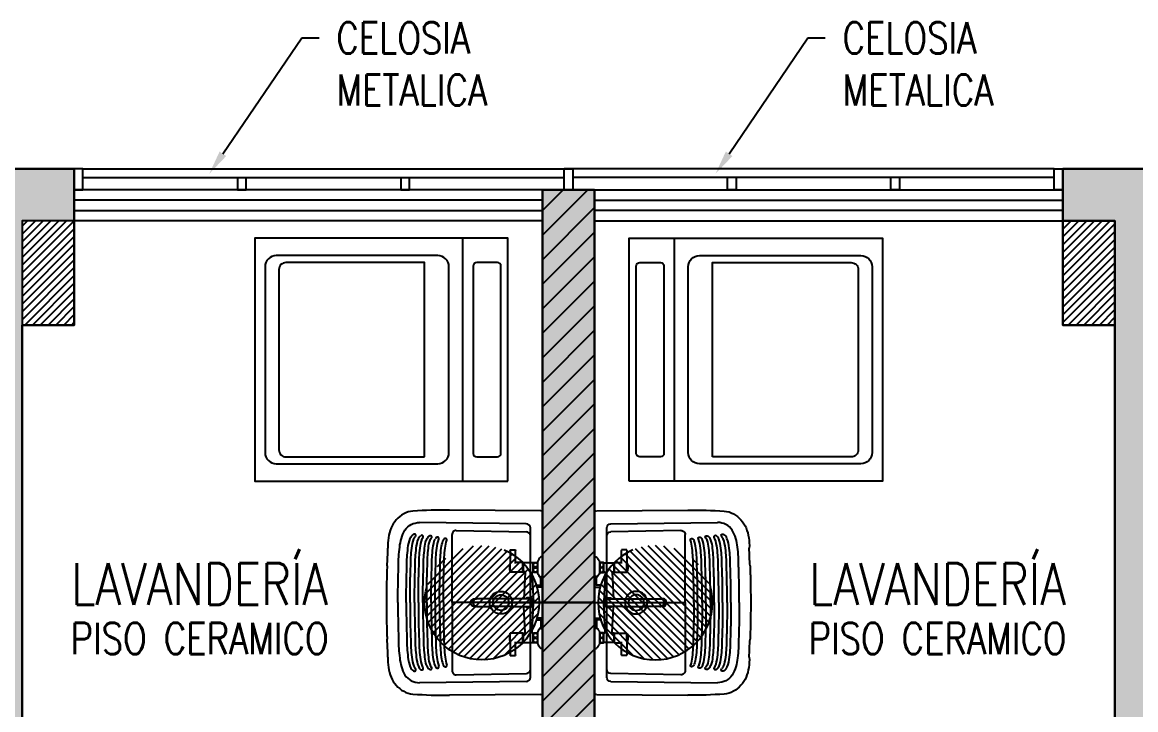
# Model space of a CAD drawing. Header units: millimetres. Extents: x -3 to 53, y -269 to 39.
# Drawn here: x 38.05 to 41.26, y -4.351 to -2.369 of the extents above; entities that cross this region are included whole.
import ezdxf
from ezdxf import colors
from ezdxf.entities.mleader import LeaderData, LeaderLine
from ezdxf.enums import TextEntityAlignment as Align
from ezdxf.math import Vec2, Vec3

# ---------------------------------------------------------------- set-up
doc = ezdxf.new("R2010")
doc.units = ezdxf.units.MM
doc.header["$LTSCALE"] = 15
doc.set_wipeout_variables(frame=1)
doc.linetypes.add('DASHDOT', pattern=[1, 0.5, -0.25, 0, -0.25])
doc.linetypes.add('HIDDEN2', pattern=[0.1875, 0.125, -0.0625])
doc.layers.get('0').update_dxf_attribs({"color": 250})
for name, color, linetype in [('A-COCINAS-LAV', 250, 'Continuous'), ('A-EST HATCH', 250, 'Continuous'), ('A-EST PLACAS', 250, 'Continuous'), ('A-EST VIGAS', 250, 'HIDDEN2'), ('A-HATCH', 250, 'Continuous'), ('A-MOBILIARIO', 250, 'Continuous'), ('A-MURO BAJO', 251, 'Continuous'), ('A-TEXTO-ACABADO PISO', 250, 'Continuous'), ('A-TEXTO-AMBIENTE', 252, 'Continuous'), ('A-TEXTO-INDICACIONES', 250, 'Continuous'), ('MURO CF 60', 250, 'Continuous')]:
    doc.layers.add(name, color=color, linetype=linetype)
doc.layers.add('A-MUROS', color=252, linetype='Continuous', lineweight=30)
doc.styles.add('ROMANS', font='romans.shx', dxfattribs={"width": 0.8})
doc.styles.add('TXT_COTAS', font='romans.shx', dxfattribs={"width": 0.8})

# ---------------------------------------------------------------- blocks, each defined once
blk = doc.blocks.new('EST-P2')
at = {"layer": 'A-EST HATCH'}
h = blk.add_hatch(color=256, dxfattribs=at)
h.dxf.hatch_style = 1
h.paths.add_polyline_path([(-10.5, -10.99), (-10.5, -4.925), (-12, -4.925), (-12, -5.675), (-12.15, -5.675), (-12.15, -4.725), (-10.35, -4.725), (-10.35, -5.6), (-8.85, -5.6), (-8.85, -5.1), (-8.7, -5.1), (-8.7, -5.8), (-10.35, -5.8), (-10.35, -10.99)])
h.paths.add_polyline_path([(-31.6, -0.925), (-30, -0.925), (-30, 2.175), (-31.2, 2.175), (-31.2, 2.325), (-29.85, 2.325), (-29.85, -1.075), (-31.6, -1.075)])
h.paths.add_polyline_path([(-32.4, 2.325), (-32.55, 2.325), (-32.55, -1.075), (-32.4, -1.075)])
h.paths.add_polyline_path([(-37.9, 2.8), (-38.2, 2.8), (-38.2, 2.65), (-38.05, 2.65), (-38.05, -0.425), (-37.9, -0.425)])
h.paths.add_polyline_path([(-34.95, 2.175), (-34.95, -0.925), (-33.35, -0.925), (-33.35, -1.075), (-35.1, -1.075), (-35.1, 2.325), (-33.75, 2.325), (-33.75, 2.175)])
h.paths.add_polyline_path([(-44.2, 2.65), (-44.8, 2.65), (-44.8, 2.8), (-44.05, 2.8), (-44.05, -0.6), (-45.2, -0.6), (-45.2, -0.45), (-44.2, -0.45)])
h.paths.add_polyline_path([(-46, 2.8), (-46, -0.6), (-46.15, -0.6), (-46.15, 2.8)])
h.paths.add_polyline_path([(-46.95, -0.45), (-48.55, -0.45), (-48.55, 2.65), (-47.35, 2.65), (-47.35, 2.8), (-48.7, 2.8), (-48.7, -0.6), (-46.95, -0.6)])
h.paths.add_polyline_path([(-44.2, -10.9), (-44.8, -10.9), (-44.8, -11.05), (-44.05, -11.05), (-44.05, -7.65), (-45.2, -7.65), (-45.2, -7.8), (-44.2, -7.8)])
h.paths.add_polyline_path([(-46, -11.05), (-46, -7.65), (-46.15, -7.65), (-46.15, -11.05)])
h.paths.add_polyline_path([(-46.95, -7.8), (-48.55, -7.8), (-48.55, -10.9), (-47.35, -10.9), (-47.35, -11.05), (-48.7, -11.05), (-48.7, -7.65), (-46.95, -7.65)])
h.paths.add_polyline_path([(-41.35, -7.55), (-41.2, -7.55), (-41.2, -10.9), (-41.05, -10.9), (-41.05, -11.05), (-41.35, -11.05)])
h.paths.add_polyline_path([(-31.6, -7.325), (-30, -7.325), (-30, -10.425), (-31.2, -10.425), (-31.2, -10.575), (-29.85, -10.575), (-29.85, -7.175), (-31.6, -7.175)])
h.paths.add_polyline_path([(-32.4, -10.575), (-32.55, -10.575), (-32.55, -7.175), (-32.4, -7.175)])
h.paths.add_polyline_path([(-37.9, -11.05), (-38.2, -11.05), (-38.2, -10.9), (-38.05, -10.9), (-38.05, -7.825), (-37.9, -7.825)])
h.paths.add_polyline_path([(-34.95, -10.425), (-34.95, -7.325), (-33.35, -7.325), (-33.35, -7.175), (-35.1, -7.175), (-35.1, -10.575), (-33.75, -10.575), (-33.75, -10.425)])
h.paths.add_polyline_path([(-18.45, -0.925), (-20.05, -0.925), (-20.05, 2.175), (-18.85, 2.175), (-18.85, 2.325), (-20.2, 2.325), (-20.2, -1.075), (-18.45, -1.075)])
h.paths.add_polyline_path([(-17.65, 2.325), (-17.5, 2.325), (-17.5, -1.075), (-17.65, -1.075)])
h.paths.add_polyline_path([(-11.85, 2.8), (-11.85, 2.65), (-12, 2.65), (-12, -0.425), (-12.15, -0.425), (-12.15, 2.8)])
h.paths.add_polyline_path([(-15.1, 2.175), (-15.1, -0.925), (-16.7, -0.925), (-16.7, -1.075), (-14.95, -1.075), (-14.95, 2.325), (-16.3, 2.325), (-16.3, 2.175)])
h.paths.add_polyline_path([(-10.35, -2.45), (-8.7, -2.45), (-8.7, -3.15), (-8.85, -3.15), (-8.85, -2.65), (-10.35, -2.65), (-10.35, -3.525), (-12.15, -3.525), (-12.15, -2.575), (-12, -2.575), (-12, -3.325), (-10.5, -3.325), (-10.5, 2.74), (-10.35, 2.74)])
h.paths.add_polyline_path([(-5.85, 2.65), (-5.25, 2.65), (-5.25, 2.8), (-6, 2.8), (-6, -0.6), (-4.85, -0.6), (-4.85, -0.45), (-5.85, -0.45)])
h.paths.add_polyline_path([(-4.05, 2.8), (-4.05, -0.6), (-3.9, -0.6), (-3.9, 2.8)])
h.paths.add_polyline_path([(-3.1, -0.45), (-1.5, -0.45), (-1.5, 2.65), (-2.7, 2.65), (-2.7, 2.8), (-1.35, 2.8), (-1.35, -0.6), (-3.1, -0.6)])
h.paths.add_polyline_path([(-4.05, -11.05), (-4.05, -7.65), (-3.9, -7.65), (-3.9, -11.05)])
h.paths.add_polyline_path([(-3.1, -7.8), (-1.5, -7.8), (-1.5, -10.9), (-2.7, -10.9), (-2.7, -11.05), (-1.35, -11.05), (-1.35, -7.65), (-3.1, -7.65)])
h.paths.add_polyline_path([(-8.7, -7.55), (-8.85, -7.55), (-8.85, -10.9), (-9, -10.9), (-9, -11.05), (-8.7, -11.05)])
h.paths.add_polyline_path([(-18.45, -7.325), (-20.05, -7.325), (-20.05, -10.425), (-18.85, -10.425), (-18.85, -10.575), (-20.2, -10.575), (-20.2, -7.175), (-18.45, -7.175)])
h.paths.add_polyline_path([(-17.65, -10.575), (-17.5, -10.575), (-17.5, -7.175), (-17.65, -7.175)])
h.paths.add_polyline_path([(-12.15, -11.05), (-11.85, -11.05), (-11.85, -10.9), (-12, -10.9), (-12, -7.825), (-12.15, -7.825)])
h.paths.add_polyline_path([(-15.1, -10.425), (-15.1, -7.325), (-16.7, -7.325), (-16.7, -7.175), (-14.95, -7.175), (-14.95, -10.575), (-16.3, -10.575), (-16.3, -10.425)])
h.paths.add_polyline_path([(-39.7, -4.725), (-37.9, -4.725), (-37.9, -5.675), (-38.05, -5.675), (-38.05, -4.925), (-39.55, -4.925), (-39.55, -10.99), (-39.7, -10.99), (-39.7, -5.8), (-41.35, -5.8), (-41.35, -5.1), (-41.2, -5.1), (-41.2, -5.6), (-39.7, -5.6)])
h.paths.add_polyline_path([(-6, -11.05), (-6, -7.65), (-4.85, -7.65), (-4.85, -7.8), (-5.85, -7.8), (-5.85, -10.9), (-5.25, -10.9), (-5.25, -11.05)])
h.paths.add_polyline_path([(-3.0968, -2.7), (-2.95, -2.7), (-2.95, -1.5), (-5.1, -1.5), (-5.1, -1.65), (-4.65, -1.65), (-4.65, -3.25), (-4.45, -3.25), (-4.45, -1.65), (-3.1, -1.65), (-3.1, -2.7)], flags=17)
h.paths.add_polyline_path([(-3.0968, -5.55), (-2.95, -5.55), (-2.95, -6.75), (-5.1, -6.75), (-5.1, -6.6), (-4.65, -6.6), (-4.65, -5), (-4.45, -5), (-4.45, -6.6), (-3.1, -6.6), (-3.1, -5.55)], flags=17)
h.paths.add_polyline_path([(-8.8501, -4.05), (-6, -4.05), (-6, -1.5), (-5.85, -1.5), (-5.85, -4.05), (-3.1, -4.05), (-3.1, -3.45), (-2.95, -3.45), (-2.95, -4.05), (-0.2, -4.05), (-0.2, 0), (0, 0), (0, -8.25), (-0.2, -8.25), (-0.2, -4.2), (-2.95, -4.2), (-2.95, -4.8), (-3.1, -4.8), (-3.1, -4.2), (-5.85, -4.2), (-5.85, -6.75), (-6, -6.75), (-6, -4.2), (-8.8501, -4.2)])
h.paths.add_polyline_path([(-8.7, 2.8), (-8.7, -0.7), (-8.85, -0.7), (-8.85, 2.65), (-9, 2.65), (-9, 2.8)])
h.paths.add_polyline_path([(-39.7, 2.74), (-39.7, -2.45), (-41.35, -2.45), (-41.35, -3.15), (-41.2, -3.15), (-41.2, -2.65), (-39.7, -2.65), (-39.7, -3.525), (-37.9, -3.525), (-37.9, -2.575), (-38.05, -2.575), (-38.05, -3.325), (-39.55, -3.325), (-39.55, 2.74)])
h.paths.add_polyline_path([(-47.1, -4.05), (-49.85, -4.05), (-49.85, 0), (-50.05, 0), (-50.05, -8.25), (-49.85, -8.25), (-49.85, -4.2), (-47.1, -4.2), (-47.1, -4.8), (-46.95, -4.8), (-46.95, -4.2), (-44.2, -4.2), (-44.2, -6.75), (-44.05, -6.75), (-44.05, -4.2), (-41.1999, -4.2), (-41.1999, -4.05), (-44.05, -4.05), (-44.05, -1.5), (-44.2, -1.5), (-44.2, -4.05), (-46.95, -4.05), (-46.95, -3.45), (-47.1, -3.45)])
h.paths.add_polyline_path([(-41.35, 2.8), (-41.05, 2.8), (-41.05, 2.65), (-41.2, 2.65), (-41.2, -0.7), (-41.35, -0.7)])
h.paths.add_polyline_path([(-46.9532, -2.7), (-47.1, -2.7), (-47.1, -1.5), (-44.95, -1.5), (-44.95, -1.65), (-45.4, -1.65), (-45.4, -3.25), (-45.6, -3.25), (-45.6, -1.65), (-46.95, -1.65), (-46.95, -2.7)], flags=17)
h.paths.add_polyline_path([(-46.9532, -5.55), (-47.1, -5.55), (-47.1, -6.75), (-44.95, -6.75), (-44.95, -6.6), (-45.4, -6.6), (-45.4, -5), (-45.6, -5), (-45.6, -6.6), (-46.95, -6.6), (-46.95, -5.55)], flags=17)
h.paths.add_polyline_path([(-26.7, -3.525), (-26.85, -3.525), (-26.85, 0.175), (-26.7, 0.175)])
h.paths.add_polyline_path([(-22.45, -3.525), (-13.05, -3.525), (-13.05, -3.375), (-16.6, -3.375), (-16.6, -1.975), (-16.8, -1.975), (-16.8, -3.375), (-19.7, -3.375), (-19.7, -1.975), (-19.85, -1.975), (-19.85, -3.375), (-22.25, -3.375), (-22.25, -2.125), (-20.6, -2.125), (-20.6, -1.975), (-22.875, -1.975), (-22.875, -2.125), (-22.45, -2.125)])
h.paths.add_polyline_path([(-22.9, -3.525), (-24.9, -3.525), (-24.9, -3.375), (-23.05, -3.375), (-23.05, 0.025), (-24.9, 0.025), (-24.9, 0.175), (-23.05, 0.175), (-23.05, 2.325), (-22.2, 2.325), (-22.2, 2.175), (-22.9, 2.175)])
h.paths.add_polyline_path([(-27.6, -2.125), (-27.6, -3.525), (-37, -3.525), (-37, -3.375), (-33.45, -3.375), (-33.45, -1.975), (-33.25, -1.975), (-33.25, -3.375), (-30.35, -3.375), (-30.35, -1.975), (-30.2, -1.975), (-30.2, -3.375), (-27.8, -3.375), (-27.8, -2.125), (-29.45, -2.125), (-29.45, -1.975), (-27.255, -1.975), (-27.255, -2.125)])
h.paths.add_polyline_path([(-27.23, 2.175), (-27.85, 2.175), (-27.85, 2.325), (-27.03, 2.325), (-27.03, -3.525), (-27.23, -3.525)])
h.paths.add_polyline_path([(-27.03, -6.3), (-27.03, -10.575), (-27.85, -10.575), (-27.85, -10.425), (-27.23, -10.425), (-27.23, -6.3)])
h.paths.add_polyline_path([(-29, -6.275), (-29, -6.125), (-27.23, -6.125), (-27.23, -4.875), (-29.75, -4.875), (-29.75, -6.275), (-29.9, -6.275), (-29.9, -4.875), (-33.25, -4.875), (-33.25, -6.275), (-33.45, -6.275), (-33.45, -4.875), (-37, -4.875), (-37, -4.725), (-27.03, -4.725), (-27.03, -6.275)])
h.paths.add_polyline_path([(-23.05, -6.3), (-23.05, -10.025), (-26.7, -10.025), (-26.7, -7.375), (-24.35, -7.375), (-24.35, -6.825), (-24.05, -6.825), (-24.05, -6.675), (-24.5, -6.675), (-24.5, -7.225), (-26.7, -7.225), (-26.7, -4.875), (-24.05, -4.875), (-24.05, -4.725), (-26.85, -4.725), (-26.85, -10.175), (-23.05, -10.175), (-23.05, -10.575), (-22.2, -10.575), (-22.2, -10.425), (-22.9, -10.425), (-22.9, -6.3)])
h.paths.add_polyline_path([(-21.05, -6.275), (-21.05, -6.125), (-22.85, -6.125), (-22.85, -4.875), (-20.3, -4.875), (-20.3, -6.275), (-20.15, -6.275), (-20.15, -4.875), (-16.8, -4.875), (-16.8, -6.275), (-16.6, -6.275), (-16.6, -4.875), (-13.05, -4.875), (-13.05, -4.725), (-23.05, -4.725), (-23.05, -6.275)])
at = {"layer": 'A-EST PLACAS'}
for points in [[(-11.85, 2.8), (-11.85, 2.65), (-12, 2.65), (-12, -0.425), (-12.15, -0.425), (-12.15, 2.8)], [(-8.7, 2.8), (-8.7, -0.7), (-8.85, -0.7), (-8.85, 2.65), (-9, 2.65), (-9, 2.8)], [(-10.35, -2.45), (-8.7, -2.45), (-8.7, -3.15), (-8.85, -3.15), (-8.85, -2.65), (-10.35, -2.65), (-10.35, -3.525), (-12.15, -3.525), (-12.15, -2.575), (-12, -2.575), (-12, -3.325), (-10.5, -3.325), (-10.5, 2.74), (-10.35, 2.74)]]:
    blk.add_lwpolyline(points, close=True, dxfattribs=at)
at = {"layer": 'A-EST VIGAS'}
for points in [[(-10.5, 2.74), (-11.85, 2.74)], [(-10.35, 2.74), (-9, 2.74)]]:
    blk.add_lwpolyline(points, dxfattribs=at)
blk = doc.blocks.new('MEZCLADORA-P')
at = {"linetype": 'DASHDOT', "ltscale": 0.07}
blk.add_line((0, 0.2633), (0, -0.2869), dxfattribs=at)
for p, q in [((-0.1318, 0), (-0.0713, 0)), ((-0.0713, 0), (-0.0713, -0.0048)), ((0.0714, 0), (0.1319, 0)), ((0.1319, 0), (0.1319, -0.0048)), ((-0.1318, 0), (-0.1318, -0.0048)), ((-0.1178, -0.0145), (-0.0853, -0.0145)), ((-0.0875, -0.0265), (-0.1157, -0.0265)), ((-0.1141, -0.0265), (-0.1146, -0.027)), ((-0.0886, -0.027), (-0.1146, -0.027)), ((-0.1146, -0.027), (-0.1146, -0.056)), ((-0.0891, -0.0265), (-0.0886, -0.027)), ((-0.0886, -0.027), (-0.0886, -0.0285)), ((-0.0865, -0.0305), (-0.0015, -0.0262)), ((0.086, -0.0304), (0.0015, -0.0262)), ((0.0714, 0), (0.0714, -0.0048)), ((0.0854, -0.0145), (0.1179, -0.0145)), ((0.1157, -0.0265), (0.0875, -0.0265)), ((0.0886, -0.0265), (0.0881, -0.027)), ((0.1151, -0.027), (0.0881, -0.027)), ((0.0881, -0.0285), (0.0881, -0.027)), ((0.1146, -0.0265), (0.1151, -0.027)), ((0.1151, -0.056), (0.1151, -0.027)), ((-0.0876, -0.057), (-0.1156, -0.057)), ((-0.1156, -0.057), (-0.1156, -0.078)), ((-0.1146, -0.056), (-0.0886, -0.056)), ((-0.1141, -0.0565), (-0.1146, -0.056)), ((-0.0891, -0.0565), (-0.1141, -0.0565)), ((-0.0891, -0.0565), (-0.0886, -0.056)), ((-0.0886, -0.0525), (-0.0886, -0.056)), ((-0.0876, -0.057), (-0.0876, -0.093)), ((-0.0865, -0.0505), (-0.011, -0.0543)), ((-0.011, -0.0405), (-0.011, -0.0805)), ((0.011, -0.0805), (0.011, -0.0405)), ((0.086, -0.0506), (0.011, -0.0543)), ((0.1156, -0.057), (0.0876, -0.057)), ((0.0876, -0.057), (0.0876, -0.093)), ((0.0881, -0.056), (0.0881, -0.0525)), ((0.0881, -0.056), (0.1151, -0.056)), ((0.0886, -0.0565), (0.0881, -0.056)), ((0.1146, -0.0565), (0.0886, -0.0565)), ((0.0896, -0.0565), (0.0896, -0.057)), ((0.0926, -0.0379), (0.0926, -0.0379)), ((0.1136, -0.0565), (0.1136, -0.057)), ((0.1146, -0.0565), (0.1151, -0.056)), ((0.1156, -0.057), (0.1156, -0.078)), ((-0.1526, -0.078), (-0.1501, -0.078)), ((-0.1526, -0.093), (-0.1526, -0.078)), ((-0.1501, -0.093), (-0.1526, -0.093)), ((-0.1242, -0.078), (-0.1501, -0.078)), ((-0.1501, -0.093), (-0.1242, -0.093)), ((-0.1129, -0.078), (-0.1242, -0.078)), ((-0.1242, -0.093), (-0.1129, -0.093)), ((-0.1137, -0.093), (-0.1137, -0.0932)), ((-0.0876, -0.093), (-0.1129, -0.093)), ((-0.1031, -0.0954), (-0.1001, -0.0954)), ((-0.0895, -0.093), (-0.0895, -0.0932)), ((-0.011, -0.0805), (-0.011, -0.1514)), ((0.011, -0.0805), (0.011, -0.1514)), ((0.1129, -0.093), (0.0876, -0.093)), ((0.0895, -0.093), (0.0895, -0.0932)), ((0.1001, -0.0954), (0.1031, -0.0954)), ((0.1242, -0.078), (0.1129, -0.078)), ((0.1129, -0.093), (0.1242, -0.093)), ((0.1137, -0.093), (0.1137, -0.0932)), ((0.1501, -0.078), (0.1242, -0.078)), ((0.1242, -0.093), (0.1501, -0.093)), ((0.1501, -0.078), (0.1526, -0.078)), ((0.1526, -0.093), (0.1501, -0.093)), ((0.1526, -0.093), (0.1526, -0.078)), ((-0.011, -0.1514), (-0.011, -0.1885)), ((0.011, -0.1885), (0.011, -0.1514)), ((-0.011, -0.1885), (-0.011, -0.1905)), ((-0.011, -0.1969), (-0.011, -0.1905)), ((0.011, -0.1885), (0.011, -0.1905)), ((0.011, -0.1969), (0.011, -0.1905))]:
    blk.add_line(p, q)
for centre, radius, start, end in [((-0.1303, -0.0048), 0.0015, 180, 228.4626), ((-0.0982, 0.0315), 0.05, 228.4626, 246.8453), ((-0.1083, -0.0205), 0.0095, 140.8333, 144.6655), ((-0.1083, -0.0205), 0.0095, 215.3345, 219.1667), ((-0.0948, -0.0205), 0.0095, 35.3345, 39.1667), ((-0.0948, -0.0205), 0.0095, 320.8333, 324.6655), ((-0.105, 0.0315), 0.05, 293.1547, 311.5374), ((-0.0728, -0.0048), 0.0015, 311.5374, 0), ((0, -0.0405), 0.0143, 320.0451, 219.9549), ((0, -0.0405), 0.0143, 320.5275, 219.4725), ((0, -0.0405), 0.014, 321.7868, 218.2132), ((0, -0.0405), 0.011, 0, 180), ((0.0729, -0.0048), 0.0015, 180, 228.4626), ((0.105, 0.0315), 0.05, 228.4626, 246.8453), ((0.0949, -0.0205), 0.0095, 140.8333, 144.6655), ((0.0949, -0.0205), 0.0095, 215.3345, 219.1667), ((0.1084, -0.0205), 0.0095, 35.3345, 39.1667), ((0.1084, -0.0205), 0.0095, 320.8333, 324.6655), ((0.0982, 0.0315), 0.05, 293.1547, 311.5374), ((0.1304, -0.0048), 0.0015, 311.5374, 0), ((-0.1127, -0.0932), 0.001, 180, 255.7593), ((-0.1031, -0.0554), 0.04, 255.7593, 270), ((-0.1001, -0.0554), 0.04, 270, 284.2407), ((-0.0905, -0.0932), 0.001, 284.2407, 0), ((0.0905, -0.0932), 0.001, 180, 255.7593), ((0.1001, -0.0554), 0.04, 255.7593, 270), ((0.1031, -0.0554), 0.04, 270, 284.2407), ((0.1127, -0.0932), 0.001, 284.2407, 0)]:
    blk.add_arc(centre, radius, start, end)
for centre, major_axis, ratio, start_param, end_param in [((-0.0016, -0.0243), (0.00195, 0.00019), 0.977728, 4.694416, 4.711947), ((0.0016, -0.0243), (0.00197, -0.00016), 0.989596, 4.695691, 4.715329), ((0, -0.1905), (-0.011, 0), 0.927184, 0, 3.141593), ((0, -0.1905), (0.011, 0), 0.927184, 3.141593, 6.283185)]:
    blk.add_ellipse(centre, major_axis=major_axis, ratio=ratio, start_param=start_param, end_param=end_param)
for points, knots in [([(-0.1161, -0.026), (-0.1161, -0.026), (-0.1161, -0.0259), (-0.1161, -0.0257), (-0.1161, -0.0255), (-0.1161, -0.0251), (-0.1161, -0.0248), (-0.1161, -0.0244), (-0.1161, -0.0242), (-0.1161, -0.0237), (-0.1161, -0.0234), (-0.1161, -0.0228), (-0.1161, -0.0223), (-0.1161, -0.0214), (-0.1161, -0.0209), (-0.1161, -0.0201), (-0.1161, -0.0196), (-0.1161, -0.0187), (-0.1161, -0.0182), (-0.1161, -0.0176), (-0.1161, -0.0173), (-0.1161, -0.0168), (-0.1161, -0.0166), (-0.1161, -0.0162), (-0.1161, -0.0159), (-0.1161, -0.0155), (-0.1161, -0.0153), (-0.1161, -0.0151), (-0.1161, -0.015), (-0.1161, -0.015)], [1.912506, 1.912506, 1.912506, 1.912506, 2.09167, 2.09167, 2.270834, 2.270834, 2.409757, 2.409757, 2.503909, 2.503909, 2.59806, 2.59806, 2.741232, 2.741232, 2.868759, 2.868759, 2.996286, 2.996286, 3.139457, 3.139457, 3.233609, 3.233609, 3.32776, 3.32776, 3.466683, 3.466683, 3.645847, 3.645847, 3.825012, 3.825012, 3.825012, 3.825012]), ([(-0.1088, -0.026), (-0.1083, -0.026), (-0.1078, -0.0259), (-0.1067, -0.0257), (-0.1061, -0.0255), (-0.1053, -0.0251), (-0.1049, -0.0248), (-0.1043, -0.0244), (-0.1041, -0.0242), (-0.1036, -0.0237), (-0.1034, -0.0234), (-0.103, -0.0228), (-0.1028, -0.0223), (-0.1026, -0.0214), (-0.1025, -0.0209), (-0.1025, -0.0201), (-0.1026, -0.0196), (-0.1028, -0.0187), (-0.103, -0.0182), (-0.1034, -0.0176), (-0.1036, -0.0173), (-0.1041, -0.0168), (-0.1043, -0.0166), (-0.1049, -0.0162), (-0.1053, -0.0159), (-0.1061, -0.0155), (-0.1067, -0.0153), (-0.1078, -0.0151), (-0.1083, -0.015), (-0.1088, -0.015), (-0.1094, -0.015), (-0.1099, -0.0151), (-0.111, -0.0153), (-0.1116, -0.0155), (-0.1124, -0.0159), (-0.1128, -0.0162), (-0.1134, -0.0166), (-0.1136, -0.0168), (-0.1141, -0.0173), (-0.1143, -0.0176), (-0.1147, -0.0182), (-0.1149, -0.0187), (-0.1151, -0.0196), (-0.1152, -0.0201), (-0.1152, -0.0209), (-0.1151, -0.0214), (-0.1149, -0.0223), (-0.1147, -0.0228), (-0.1143, -0.0234), (-0.1141, -0.0237), (-0.1136, -0.0242), (-0.1134, -0.0244), (-0.1128, -0.0248), (-0.1124, -0.0251), (-0.1116, -0.0255), (-0.111, -0.0257), (-0.1099, -0.0259), (-0.1094, -0.026), (-0.1088, -0.026)], [1.912506, 1.912506, 1.912506, 1.912506, 2.09167, 2.09167, 2.270834, 2.270834, 2.409757, 2.409757, 2.503909, 2.503909, 2.59806, 2.59806, 2.741232, 2.741232, 2.868759, 2.868759, 2.996286, 2.996286, 3.139457, 3.139457, 3.233609, 3.233609, 3.32776, 3.32776, 3.466683, 3.466683, 3.645847, 3.645847, 3.825012, 3.825012, 3.825012, 4.004176, 4.004176, 4.18334, 4.18334, 4.322263, 4.322263, 4.416415, 4.416415, 4.510566, 4.510566, 4.653737, 4.653737, 4.781264, 4.781264, 4.908792, 4.908792, 5.051963, 5.051963, 5.146114, 5.146114, 5.240266, 5.240266, 5.379189, 5.379189, 5.558353, 5.558353, 5.737517, 5.737517, 5.737517, 5.737517]), ([(-0.0944, -0.026), (-0.0938, -0.026), (-0.0933, -0.0259), (-0.0922, -0.0257), (-0.0916, -0.0255), (-0.0908, -0.0251), (-0.0904, -0.0248), (-0.0898, -0.0244), (-0.0896, -0.0242), (-0.0891, -0.0237), (-0.0889, -0.0234), (-0.0885, -0.0228), (-0.0883, -0.0223), (-0.0881, -0.0214), (-0.088, -0.0209), (-0.088, -0.0201), (-0.0881, -0.0196), (-0.0883, -0.0187), (-0.0885, -0.0182), (-0.0889, -0.0176), (-0.0891, -0.0173), (-0.0896, -0.0168), (-0.0898, -0.0166), (-0.0904, -0.0162), (-0.0908, -0.0159), (-0.0916, -0.0155), (-0.0922, -0.0153), (-0.0933, -0.0151), (-0.0938, -0.015), (-0.0944, -0.015), (-0.0949, -0.015), (-0.0954, -0.0151), (-0.0965, -0.0153), (-0.0971, -0.0155), (-0.0979, -0.0159), (-0.0983, -0.0162), (-0.0989, -0.0166), (-0.0991, -0.0168), (-0.0996, -0.0173), (-0.0998, -0.0176), (-0.1002, -0.0182), (-0.1004, -0.0187), (-0.1006, -0.0196), (-0.1007, -0.0201), (-0.1007, -0.0209), (-0.1006, -0.0214), (-0.1004, -0.0223), (-0.1002, -0.0228), (-0.0998, -0.0234), (-0.0996, -0.0237), (-0.0991, -0.0242), (-0.0989, -0.0244), (-0.0983, -0.0248), (-0.0979, -0.0251), (-0.0971, -0.0255), (-0.0965, -0.0257), (-0.0954, -0.0259), (-0.0949, -0.026), (-0.0944, -0.026)], [-1.912506, -1.912506, -1.912506, -1.912506, -1.733342, -1.733342, -1.554177, -1.554177, -1.415254, -1.415254, -1.321103, -1.321103, -1.226951, -1.226951, -1.08378, -1.08378, -0.956253, -0.956253, -0.828726, -0.828726, -0.685555, -0.685555, -0.591403, -0.591403, -0.497251, -0.497251, -0.358328, -0.358328, -0.179164, -0.179164, 0, 0, 0, 0.179164, 0.179164, 0.358328, 0.358328, 0.497251, 0.497251, 0.591403, 0.591403, 0.685555, 0.685555, 0.828726, 0.828726, 0.956253, 0.956253, 1.08378, 1.08378, 1.226951, 1.226951, 1.321103, 1.321103, 1.415254, 1.415254, 1.554177, 1.554177, 1.733342, 1.733342, 1.912506, 1.912506, 1.912506, 1.912506]), ([(-0.0886, -0.0285), (-0.0886, -0.0287), (-0.0886, -0.0289), (-0.0884, -0.0293), (-0.0883, -0.0295), (-0.0881, -0.0299), (-0.0879, -0.03), (-0.0876, -0.0303), (-0.0874, -0.0303), (-0.0869, -0.0305), (-0.0867, -0.0305), (-0.0865, -0.0305)], [0.0014961, 0.0014961, 0.0014961, 0.0014961, 0.0628341, 0.0628341, 0.1278738, 0.1278738, 0.192655, 0.192655, 0.2586819, 0.2586819, 0.3211409, 0.3211409, 0.3211409, 0.3211409]), ([(-0.0871, -0.015), (-0.0871, -0.015), (-0.0871, -0.0151), (-0.0871, -0.0153), (-0.0871, -0.0155), (-0.0871, -0.0159), (-0.0871, -0.0162), (-0.0871, -0.0166), (-0.0871, -0.0168), (-0.0871, -0.0173), (-0.0871, -0.0176), (-0.0871, -0.0182), (-0.0871, -0.0187), (-0.0871, -0.0196), (-0.0871, -0.0201), (-0.0871, -0.0209), (-0.0871, -0.0214), (-0.0871, -0.0223), (-0.0871, -0.0228), (-0.0871, -0.0234), (-0.0871, -0.0237), (-0.0871, -0.0242), (-0.0871, -0.0244), (-0.0871, -0.0248), (-0.0871, -0.0251), (-0.0871, -0.0255), (-0.0871, -0.0257), (-0.0871, -0.0259), (-0.0871, -0.026), (-0.0871, -0.026)], [0, 0, 0, 0, 0.179164, 0.179164, 0.358328, 0.358328, 0.497251, 0.497251, 0.591403, 0.591403, 0.685555, 0.685555, 0.828726, 0.828726, 0.956253, 0.956253, 1.08378, 1.08378, 1.226951, 1.226951, 1.321103, 1.321103, 1.415254, 1.415254, 1.554177, 1.554177, 1.733342, 1.733342, 1.912506, 1.912506, 1.912506, 1.912506]), ([(0.0014, -0.0262), (0.0014, -0.0262), (0.0014, -0.0262), (0.0015, -0.0262), (0.0015, -0.0262), (0.0015, -0.0262)], [0, 0, 0, 0, 0.003858876, 0.003858876, 0.005459734, 0.005459734, 0.005459734, 0.005459734]), ([(0.086, -0.0305), (0.0862, -0.0305), (0.0864, -0.0304), (0.0869, -0.0303), (0.0871, -0.0302), (0.0874, -0.03), (0.0876, -0.0298), (0.0878, -0.0295), (0.0879, -0.0293), (0.0881, -0.0289), (0.0881, -0.0287), (0.0881, -0.0285)], [0.0009309, 0.0009309, 0.0009309, 0.0009309, 0.0631461, 0.0631461, 0.1284888, 0.1284888, 0.1937028, 0.1937028, 0.260157, 0.260157, 0.3196739, 0.3196739, 0.3196739, 0.3196739]), ([(0.0871, -0.026), (0.0871, -0.026), (0.0871, -0.0259), (0.0871, -0.0257), (0.0871, -0.0255), (0.0871, -0.0251), (0.0871, -0.0248), (0.0871, -0.0244), (0.0871, -0.0242), (0.0871, -0.0237), (0.0871, -0.0234), (0.0871, -0.0228), (0.0871, -0.0223), (0.0871, -0.0214), (0.0871, -0.0209), (0.0871, -0.0201), (0.0871, -0.0196), (0.0871, -0.0187), (0.0871, -0.0182), (0.0871, -0.0176), (0.0871, -0.0173), (0.0871, -0.0168), (0.0871, -0.0166), (0.0871, -0.0162), (0.0871, -0.0159), (0.0871, -0.0155), (0.0871, -0.0153), (0.0871, -0.0151), (0.0871, -0.015), (0.0871, -0.015)], [1.912506, 1.912506, 1.912506, 1.912506, 2.09167, 2.09167, 2.270834, 2.270834, 2.409757, 2.409757, 2.503909, 2.503909, 2.59806, 2.59806, 2.741232, 2.741232, 2.868759, 2.868759, 2.996286, 2.996286, 3.139457, 3.139457, 3.233609, 3.233609, 3.32776, 3.32776, 3.466683, 3.466683, 3.645847, 3.645847, 3.825012, 3.825012, 3.825012, 3.825012]), ([(0.0944, -0.026), (0.0949, -0.026), (0.0954, -0.0259), (0.0965, -0.0257), (0.0971, -0.0255), (0.0979, -0.0251), (0.0983, -0.0248), (0.0989, -0.0244), (0.0991, -0.0242), (0.0996, -0.0237), (0.0998, -0.0234), (0.1002, -0.0228), (0.1004, -0.0223), (0.1006, -0.0214), (0.1007, -0.0209), (0.1007, -0.0201), (0.1006, -0.0196), (0.1004, -0.0187), (0.1002, -0.0182), (0.0998, -0.0176), (0.0996, -0.0173), (0.0991, -0.0168), (0.0989, -0.0166), (0.0983, -0.0162), (0.0979, -0.0159), (0.0971, -0.0155), (0.0965, -0.0153), (0.0954, -0.0151), (0.0949, -0.015), (0.0944, -0.015), (0.0938, -0.015), (0.0933, -0.0151), (0.0922, -0.0153), (0.0916, -0.0155), (0.0908, -0.0159), (0.0904, -0.0162), (0.0898, -0.0166), (0.0896, -0.0168), (0.0891, -0.0173), (0.0889, -0.0176), (0.0885, -0.0182), (0.0883, -0.0187), (0.0881, -0.0196), (0.088, -0.0201), (0.088, -0.0209), (0.0881, -0.0214), (0.0883, -0.0223), (0.0885, -0.0228), (0.0889, -0.0234), (0.0891, -0.0237), (0.0896, -0.0242), (0.0898, -0.0244), (0.0904, -0.0248), (0.0908, -0.0251), (0.0916, -0.0255), (0.0922, -0.0257), (0.0933, -0.0259), (0.0938, -0.026), (0.0944, -0.026)], [1.912506, 1.912506, 1.912506, 1.912506, 2.09167, 2.09167, 2.270834, 2.270834, 2.409757, 2.409757, 2.503909, 2.503909, 2.59806, 2.59806, 2.741232, 2.741232, 2.868759, 2.868759, 2.996286, 2.996286, 3.139457, 3.139457, 3.233609, 3.233609, 3.32776, 3.32776, 3.466683, 3.466683, 3.645847, 3.645847, 3.825012, 3.825012, 3.825012, 4.004176, 4.004176, 4.18334, 4.18334, 4.322263, 4.322263, 4.416415, 4.416415, 4.510566, 4.510566, 4.653737, 4.653737, 4.781264, 4.781264, 4.908792, 4.908792, 5.051963, 5.051963, 5.146114, 5.146114, 5.240266, 5.240266, 5.379189, 5.379189, 5.558353, 5.558353, 5.737517, 5.737517, 5.737517, 5.737517]), ([(0.1088, -0.026), (0.1094, -0.026), (0.1099, -0.0259), (0.111, -0.0257), (0.1116, -0.0255), (0.1124, -0.0251), (0.1128, -0.0248), (0.1134, -0.0244), (0.1136, -0.0242), (0.1141, -0.0237), (0.1143, -0.0234), (0.1147, -0.0228), (0.1149, -0.0223), (0.1151, -0.0214), (0.1152, -0.0209), (0.1152, -0.0201), (0.1151, -0.0196), (0.1149, -0.0187), (0.1147, -0.0182), (0.1143, -0.0176), (0.1141, -0.0173), (0.1136, -0.0168), (0.1134, -0.0166), (0.1128, -0.0162), (0.1124, -0.0159), (0.1116, -0.0155), (0.111, -0.0153), (0.1099, -0.0151), (0.1094, -0.015), (0.1088, -0.015), (0.1083, -0.015), (0.1078, -0.0151), (0.1067, -0.0153), (0.1061, -0.0155), (0.1053, -0.0159), (0.1049, -0.0162), (0.1043, -0.0166), (0.1041, -0.0168), (0.1036, -0.0173), (0.1034, -0.0176), (0.103, -0.0182), (0.1028, -0.0187), (0.1026, -0.0196), (0.1025, -0.0201), (0.1025, -0.0209), (0.1026, -0.0214), (0.1028, -0.0223), (0.103, -0.0228), (0.1034, -0.0234), (0.1036, -0.0237), (0.1041, -0.0242), (0.1043, -0.0244), (0.1049, -0.0248), (0.1053, -0.0251), (0.1061, -0.0255), (0.1067, -0.0257), (0.1078, -0.0259), (0.1083, -0.026), (0.1088, -0.026)], [-1.912506, -1.912506, -1.912506, -1.912506, -1.733342, -1.733342, -1.554177, -1.554177, -1.415254, -1.415254, -1.321103, -1.321103, -1.226951, -1.226951, -1.08378, -1.08378, -0.956253, -0.956253, -0.828726, -0.828726, -0.685555, -0.685555, -0.591403, -0.591403, -0.497251, -0.497251, -0.358328, -0.358328, -0.179164, -0.179164, 0, 0, 0, 0.179164, 0.179164, 0.358328, 0.358328, 0.497251, 0.497251, 0.591403, 0.591403, 0.685555, 0.685555, 0.828726, 0.828726, 0.956253, 0.956253, 1.08378, 1.08378, 1.226951, 1.226951, 1.321103, 1.321103, 1.415254, 1.415254, 1.554177, 1.554177, 1.733342, 1.733342, 1.912506, 1.912506, 1.912506, 1.912506]), ([(0.1161, -0.015), (0.1161, -0.015), (0.1161, -0.0151), (0.1161, -0.0153), (0.1161, -0.0155), (0.1161, -0.0159), (0.1161, -0.0162), (0.1161, -0.0166), (0.1161, -0.0168), (0.1161, -0.0173), (0.1161, -0.0176), (0.1161, -0.0182), (0.1161, -0.0187), (0.1161, -0.0196), (0.1161, -0.0201), (0.1161, -0.0209), (0.1161, -0.0214), (0.1161, -0.0223), (0.1161, -0.0228), (0.1161, -0.0234), (0.1161, -0.0237), (0.1161, -0.0242), (0.1161, -0.0244), (0.1161, -0.0248), (0.1161, -0.0251), (0.1161, -0.0255), (0.1161, -0.0257), (0.1161, -0.0259), (0.1161, -0.026), (0.1161, -0.026)], [0, 0, 0, 0, 0.179164, 0.179164, 0.358328, 0.358328, 0.497251, 0.497251, 0.591403, 0.591403, 0.685555, 0.685555, 0.828726, 0.828726, 0.956253, 0.956253, 1.08378, 1.08378, 1.226951, 1.226951, 1.321103, 1.321103, 1.415254, 1.415254, 1.554177, 1.554177, 1.733342, 1.733342, 1.912506, 1.912506, 1.912506, 1.912506]), ([(-0.0865, -0.0505), (-0.0867, -0.0505), (-0.0869, -0.0505), (-0.0873, -0.0507), (-0.0875, -0.0507), (-0.0879, -0.051), (-0.0881, -0.0511), (-0.0883, -0.0515), (-0.0884, -0.0517), (-0.0886, -0.0521), (-0.0886, -0.0523), (-0.0886, -0.0525)], [0, 0, 0, 0, 0.0632739, 0.0632739, 0.1284986, 0.1284986, 0.1931331, 0.1931331, 0.2588948, 0.2588948, 0.322347, 0.322347, 0.322347, 0.322347]), ([(0.0881, -0.0525), (0.0881, -0.0523), (0.0881, -0.0521), (0.0879, -0.0517), (0.0878, -0.0515), (0.0876, -0.0512), (0.0874, -0.051), (0.0871, -0.0508), (0.0869, -0.0507), (0.0864, -0.0506), (0.0862, -0.0505), (0.086, -0.0505)], [0.0009616, 0.0009616, 0.0009616, 0.0009616, 0.0627142, 0.0627142, 0.1276947, 0.1276947, 0.1924362, 0.1924362, 0.2584085, 0.2584085, 0.3218037, 0.3218037, 0.3218037, 0.3218037]), ([(0.011, -0.1969), (0.011, -0.198), (0.0108, -0.199), (0.0101, -0.2011), (0.0095, -0.2021), (0.0082, -0.2038), (0.0073, -0.2046), (0.0054, -0.2059), (0.0043, -0.2064), (0.0021, -0.207), (0.0009, -0.2072), (-0.0015, -0.2071), (-0.0026, -0.2069), (-0.0048, -0.2062), (-0.0059, -0.2056), (-0.0077, -0.2042), (-0.0085, -0.2034), (-0.0098, -0.2016), (-0.0103, -0.2006), (-0.0109, -0.1987), (-0.011, -0.1978), (-0.011, -0.1969)], [4.328417, 4.328417, 4.328417, 4.328417, 4.64395, 4.64395, 4.960575, 4.960575, 5.279717, 5.279717, 5.601363, 5.601363, 5.924602, 5.924602, 6.248311, 6.248311, 6.571371, 6.571371, 6.892655, 6.892655, 7.211325, 7.211325, 7.470009, 7.470009, 7.470009, 7.470009])]:
    blk.add_open_spline(points, degree=3, knots=knots)
for points in [[(-0.0015, -0.0262), (-0.0015, -0.0262), (-0.0015, -0.0262), (-0.0015, -0.0262)], [(-0.0015, -0.0262), (-0.0015, -0.0262), (-0.0014, -0.0262), (-0.0014, -0.0262)], [(0.0015, -0.0262), (0.0015, -0.0262), (0.0015, -0.0262), (0.0015, -0.0262)], [(-0.093, -0.0371), (-0.093, -0.0371), (-0.093, -0.0371), (-0.093, -0.0371)], [(-0.0886, -0.0525), (-0.0886, -0.0525), (-0.0886, -0.0525), (-0.0886, -0.0525)], [(-0.0865, -0.0505), (-0.0865, -0.0505), (-0.0865, -0.0505), (-0.0865, -0.0505)], [(0.0881, -0.0525), (0.0881, -0.0525), (0.0881, -0.0525), (0.0881, -0.0525)]]:
    blk.add_open_spline(points, degree=3)
blk = doc.blocks.new('LAV-AMAZ-LAV_01')
blk.add_wipeout([(0.26, 0), (0.2622, -0.0005), (0.2636, -0.0015), (0.2646, -0.0029), (0.265, -0.005), (0.2669, -0.2686), (0.2669, -0.2806), (0.2668, -0.3016), (0.2663, -0.3212), (0.2658, -0.3369), (0.2649, -0.3544), (0.2637, -0.3738), (0.2622, -0.3835), (0.2599, -0.3912), (0.256, -0.3998), (0.2526, -0.4053), (0.248, -0.4118), (0.2384, -0.4219), (0.2336, -0.426), (0.2274, -0.4303), (0.2218, -0.4337), (0.2153, -0.4368), (0.2095, -0.4389), (0.2006, -0.4416), (0.191, -0.4437), (0.1829, -0.445), (0.1696, -0.4461), (0.165, -0.4462), (0.1572, -0.4459), (0.1314, -0.4466), (0.1057, -0.4481), (0.0834, -0.4489), (0.0611, -0.4495), (0.0413, -0.4498), (0.0031, -0.45), (-0.0305, -0.4499), (-0.0611, -0.4495), (-0.0834, -0.4489), (-0.1057, -0.4481), (-0.1314, -0.4466), (-0.1572, -0.4459), (-0.165, -0.4462), (-0.1772, -0.4456), (-0.1867, -0.4445), (-0.1955, -0.4428), (-0.2037, -0.4407), (-0.2104, -0.4386), (-0.2153, -0.4368), (-0.223, -0.433), (-0.231, -0.4279), (-0.2384, -0.4219), (-0.245, -0.4153), (-0.2509, -0.4079), (-0.2556, -0.4005), (-0.2593, -0.3928), (-0.2612, -0.3876), (-0.2627, -0.3815), (-0.2637, -0.3738), (-0.2647, -0.3576), (-0.2655, -0.3419), (-0.2661, -0.3284), (-0.2663, -0.3212), (-0.2667, -0.3081), (-0.2669, -0.2902), (-0.2669, -0.2686), (-0.2665, -0.2127), (-0.266, -0.1368), (-0.265, -0.005), (-0.2647, -0.0032), (-0.2636, -0.0015), (-0.2621, -0.0004), (-0.26, 0)])
for p, q in [((0.26, 0), (-0.26, 0)), ((-0.265, -0.005), (-0.2669, -0.2686)), ((0.265, -0.005), (0.2669, -0.2686)), ((-0.2271, -0.0469), (-0.2308, -0.3547)), ((0.2151, -0.035), (-0.2151, -0.035)), ((-0.208, -0.2488), (-0.2042, -0.0468)), ((0.208, -0.2488), (0.2042, -0.0468)), ((0.2271, -0.0469), (0.2308, -0.3547)), ((0, -0.261), (-0.196, -0.261)), ((0, -0.261), (0.196, -0.261))]:
    blk.add_line(p, q)
for points in [[(-0.0001, -0.286, -0.004924), (-0.06, -0.2855, -0.005443), (-0.1041, -0.2841, -0.041272), (-0.157, -0.281, -0.059773), (-0.1802, -0.2762, -0.37117)], [(-0.0001, -0.297, -0.004924), (-0.06, -0.2965, -0.005443), (-0.1041, -0.2951, -0.041272), (-0.157, -0.292, -0.045554), (-0.1778, -0.2875)], [(0.0001, -0.286, 0.004924), (0.06, -0.2855, 0.005443), (0.1041, -0.2841, 0.041272), (0.157, -0.281, 0.059773), (0.1802, -0.2762, 0.37117)], [(0.0001, -0.297, 0.004924), (0.06, -0.2965, 0.005443), (0.1041, -0.2951, 0.041272), (0.157, -0.292, 0.045554), (0.1778, -0.2875)], [(-0.0001, -0.321, -0.004924), (-0.06, -0.3205, -0.005443), (-0.1041, -0.3191, -0.041272), (-0.157, -0.316, -0.068069), (-0.1833, -0.3101, -0.158546)], [(-0.0001, -0.31, -0.004924), (-0.06, -0.3095, -0.005443), (-0.1041, -0.3081, -0.041272), (-0.157, -0.305, -0.066903), (-0.1829, -0.2992, -0.004021)], [(0.0001, -0.31, 0.004924), (0.06, -0.3095, 0.005443), (0.1041, -0.3081, 0.041272), (0.157, -0.305, 0.066903), (0.1829, -0.2992, 0.004021)], [(0.0001, -0.321, 0.004924), (0.06, -0.3205, 0.005443), (0.1041, -0.3191, 0.041272), (0.157, -0.316, 0.068069), (0.1833, -0.3101, 0.158546)], [(-0.0001, -0.369, -0.004924), (-0.06, -0.3685, -0.005443), (-0.1041, -0.3671, -0.041272), (-0.157, -0.364, -0.068174), (-0.1834, -0.358, -0.157546), (-0.1925, -0.3517, -0.375783)], [(-0.0001, -0.358, -0.004924), (-0.06, -0.3575, -0.005443), (-0.1041, -0.3561, -0.041272), (-0.157, -0.353, -0.068174), (-0.1834, -0.347, -0.012686), (-0.1882, -0.3447)], [(-0.0001, -0.334, -0.004924), (-0.06, -0.3335, -0.005443), (-0.1041, -0.3321, -0.041272), (-0.157, -0.329, -0.078711), (-0.1799, -0.3243, -0.062731), (-0.1859, -0.3211, -0.37117)], [(-0.0001, -0.345, -0.004924), (-0.06, -0.3445, -0.005443), (-0.1041, -0.3431, -0.041272), (-0.157, -0.34, -0.078711), (-0.1799, -0.3353, -0.054156), (-0.1851, -0.3326, -0.37117)], [(0.0001, -0.334, 0.004924), (0.06, -0.3335, 0.005443), (0.1041, -0.3321, 0.041272), (0.157, -0.329, 0.078711), (0.1799, -0.3243, 0.062731), (0.1859, -0.3211, 0.37117)], [(0.0001, -0.345, 0.004924), (0.06, -0.3445, 0.005443), (0.1041, -0.3431, 0.041272), (0.157, -0.34, 0.078711), (0.1799, -0.3353, 0.054156), (0.1851, -0.3326, 0.37117)], [(0.0001, -0.358, 0.004924), (0.06, -0.3575, 0.005443), (0.1041, -0.3561, 0.041272), (0.157, -0.353, 0.068174), (0.1834, -0.347, 0.012686), (0.1882, -0.3447)], [(0.0001, -0.369, 0.004924), (0.06, -0.3685, 0.005443), (0.1041, -0.3671, 0.041272), (0.157, -0.364, 0.068174), (0.1834, -0.358, 0.157546), (0.1925, -0.3517, 0.375783)], [(0, -0.417, -0.004925), (-0.0604, -0.4165, -0.00535), (-0.1043, -0.4151, -0.04023), (-0.1597, -0.4119, -0.10491), (-0.2087, -0.3967, -0.253945), (-0.2308, -0.3547, -0.253945)], [(-0.0001, -0.393, -0.004924), (-0.06, -0.3925, -0.005443), (-0.1041, -0.3911, -0.041272), (-0.157, -0.388, -0.064512), (-0.1851, -0.3816, -0.157603), (-0.1966, -0.3724)], [(-0.0001, -0.382, -0.004924), (-0.06, -0.3815, -0.005443), (-0.1041, -0.3801, -0.041272), (-0.157, -0.377, -0.068174), (-0.1834, -0.371, -0.088848), (-0.1902, -0.3667, -0.37117)], [(0, -0.417, 0.004925), (0.0604, -0.4165, 0.00535), (0.1043, -0.4151, 0.04023), (0.1597, -0.4119, 0.10491), (0.2087, -0.3967, 0.253945), (0.2308, -0.3547, 0.253945)], [(0.0001, -0.382, 0.004924), (0.06, -0.3815, 0.005443), (0.1041, -0.3801, 0.041272), (0.157, -0.377, 0.068174), (0.1834, -0.371, 0.088848), (0.1902, -0.3667, 0.37117)], [(0.0001, -0.393, 0.004924), (0.06, -0.3925, 0.005443), (0.1041, -0.3911, 0.041272), (0.157, -0.388, 0.064512), (0.1851, -0.3816, 0.157603), (0.1966, -0.3724)], [(-0.0611, -0.4495, 0.004927), (0, -0.45, 0.004927), (0.0611, -0.4495, 0.004927)]]:
    blk.add_lwpolyline(points, format="xyb")
for radius in [0.0325, 0.0225]:
    blk.add_circle((0, -0.12), radius)
for centre, radius, start, end in [((-0.26, -0.005), 0.005, 90, 179.5983), ((0.26, -0.005), 0.005, 0.4017, 90), ((-0.2151, -0.047), 0.012, 90, 179.3199), ((-0.1922, -0.047), 0.012, 90, 178.9249), ((0.1922, -0.047), 0.012, 1.0751, 90), ((0.2151, -0.047), 0.012, 0.6801, 90), ((-0.196, -0.249), 0.012, 178.9249, 270), ((0.196, -0.249), 0.012, 270, 1.0751), ((1.0777, -0.2806), 1.3446, 179.4878, 183.9734), ((-0.1812, -0.2801), 0.00402, 67.2152, 203.9492), ((-0.1728, -0.2741), 0.0143, 212.1454, 249.2708), ((0.1728, -0.2741), 0.0143, 290.7292, 327.8546), ((0.1812, -0.2801), 0.00402, 336.0508, 112.7848), ((-1.0777, -0.2806), 1.3446, 356.0266, 0.5122), ((-0.189, -0.3225), 0.00344, 23.6624, 170.8884), ((-0.1848, -0.3029), 0.00409, 62.4907, 198.722), ((-0.1792, -0.3009), 0.01, 198.722, 245.4682), ((0.1848, -0.3029), 0.00409, 341.278, 117.5093), ((0.1792, -0.3009), 0.01, 294.5318, 341.278), ((0.189, -0.3225), 0.00344, 9.1116, 156.3376), ((-0.1898, -0.3485), 0.00418, 67.1844, 229.4438), ((-0.1843, -0.3232), 0.00817, 170.8884, 211.776), ((-0.1807, -0.321), 0.0124, 211.776, 249.2633), ((0.1807, -0.321), 0.0124, 290.7367, 328.224), ((0.1898, -0.3485), 0.00418, 310.5562, 112.8156), ((0.1843, -0.3232), 0.00817, 328.224, 9.1116), ((-0.2016, -0.3694), 0.0623, 183.9734, 209.8873), ((-0.1935, -0.3694), 0.00427, 39.8792, 224.315), ((0.1935, -0.3694), 0.00427, 315.685, 140.1208), ((0.2016, -0.3694), 0.0623, 330.1127, 356.0266), ((-0.1812, -0.3586), 0.0853, 209.3798, 246.4528), ((0.1812, -0.3586), 0.0853, 293.5472, 330.6202), ((-0.165, -0.3061), 0.14, 248.9414, 273.2067), ((-0.1653, -1.2669), 0.821, 85.8335, 89.4318), ((-0.0188, 1.6329), 2.0828, 267.6113, 268.8381), ((0.0188, 1.6329), 2.0828, 271.1619, 272.3887), ((0.1653, -1.2669), 0.821, 90.5682, 94.1665), ((0.165, -0.3061), 0.14, 266.7933, 291.0586)]:
    blk.add_arc(centre, radius, start, end)
blk.add_blockref('MEZCLADORA-P', (0, 0))
blk = doc.blocks.new('LAV-SEC')
blk.add_wipeout([(-0.35, 0), (-0.35, -0.73), (0.35, -0.73), (0.35, 0)])
blk.add_line((0.35, -0.13), (-0.35, -0.13))
blk.add_lwpolyline([(0.35, 0), (-0.35, 0), (-0.35, -0.73), (0.35, -0.73)], close=True)
at = {"color": 251}
for points in [[(0.27, -0.02), (-0.27, -0.02, 0.414214), (-0.28, -0.03), (-0.28, -0.09, 0.414214), (-0.27, -0.1), (0.27, -0.1, 0.414214), (0.28, -0.09), (0.28, -0.03, 0.414214)], [(0.28, -0.24), (-0.28, -0.24), (-0.28, -0.64, 0.414214), (-0.26, -0.66), (0.26, -0.66, 0.414214), (0.28, -0.64)]]:
    blk.add_lwpolyline(points, format="xyb", close=True, dxfattribs=at)
blk.add_lwpolyline([(-0.3, -0.6677, 0.414214), (-0.2677, -0.7), (0.2677, -0.7, 0.414214), (0.3, -0.6677), (0.3, -0.2023, 0.414214), (0.2677, -0.17), (-0.2677, -0.17, 0.414214), (-0.3, -0.2023)], format="xyb", close=True)
blk = doc.blocks.new('TERMA')
at = {"layer": 'A-HATCH', "linetype": 'HIDDEN2', "ltscale": 0.3}
h = blk.add_hatch(dxfattribs=at)
h.set_pattern_fill('ANSI31', color=256, scale=0.005)
h.set_pattern_definition([(45, (-212.033513, -158.478632), (-0.01122532015, 0.01122532015), [])])
edge = h.paths.add_edge_path()
edge.add_arc((-0.175, 0), 0.165, 0, 360)
at = {"linetype": 'Continuous', "ltscale": 0.3}
blk.add_line((0, 0.045), (0, -0.045), dxfattribs=at)
for points in [[(-0.0178, 0.05), (-0.005, 0.05), (-0.005, 0.075), (0, 0.075), (0, 0.045), (-0.0163, 0.045)], [(-0.0178, -0.05), (-0.005, -0.05), (-0.005, -0.075), (0, -0.075), (0, -0.045), (-0.0163, -0.045)]]:
    blk.add_lwpolyline(points, close=True, dxfattribs=at)
at = {"linetype": 'HIDDEN2', "ltscale": 0.3}
blk.add_circle((-0.175, 0), 0.165, dxfattribs=at)

msp = doc.modelspace()

# ---------------------------------------------------------------- hatches: boundary and pattern name
at = {"layer": 'A-HATCH'}
h = msp.add_hatch(dxfattribs=at)
h.set_pattern_fill('ANSI31', color=256, scale=0.005)
h.set_pattern_definition([(45, (2e-06, -13.841974), (-0.01122532, 0.01122532), [])])
h.paths.add_polyline_path([(38.05, -3.242), (38.2, -3.242), (38.2, -2.942), (38.05, -2.942)])
h = msp.add_hatch(dxfattribs=at)
h.set_pattern_fill('ANSI31', color=256, scale=0.005)
h.set_pattern_definition([(45, (2e-06, -13.84201), (-0.01122532, 0.01122532), [])])
h.paths.add_polyline_path([(41.2, -3.242), (41.05, -3.242), (41.05, -2.942), (41.2, -2.942)])

# ---------------------------------------------------------------- linework, layer by layer
msp.add_lwpolyline([(38.2, -2.912), (39.55, -2.912), (39.55, -2.882), (38.2, -2.882)], close=True)
at = {"elevation": 0}
msp.add_lwpolyline([(41.05, -2.912), (39.7, -2.912), (39.7, -2.882), (41.05, -2.882)], close=True, dxfattribs=at)
at = {"layer": 'A-HATCH'}
for points in [[(38.05, -3.242), (38.2, -3.242), (38.2, -2.942), (38.05, -2.942)], [(41.2, -3.242), (41.05, -3.242), (41.05, -2.942), (41.2, -2.942)]]:
    msp.add_lwpolyline(points, close=True, dxfattribs=at)
at = {"layer": 'A-MOBILIARIO'}
for p, q in [((38.225, -2.792), (39.6375, -2.792, 0)), ((38.225, -2.817), (39.6125, -2.817)), ((41.025, -2.817, 0), (39.6375, -2.817, 0))]:
    msp.add_line(p, q, dxfattribs=at)
at = {"layer": 'A-MOBILIARIO', "elevation": 0}
msp.add_lwpolyline([(38.2, -2.852), (38.225, -2.852), (38.225, -2.792), (38.2, -2.792)], close=True, dxfattribs=at)
for points in [[(39.6375, -2.792), (39.6375, -2.852), (39.6125, -2.852), (39.6125, -2.792)], [(38.6708, -2.817), (38.6708, -2.852), (38.6958, -2.852), (38.6958, -2.817)], [(39.1417, -2.817), (39.1417, -2.852), (39.1667, -2.852), (39.1667, -2.817)]]:
    msp.add_lwpolyline(points, dxfattribs=at)
at = {"layer": 'A-MOBILIARIO'}
for points in [[(41.025, -2.792), (39.6125, -2.792)], [(40.1083, -2.817), (40.1083, -2.852), (40.0833, -2.852), (40.0833, -2.817)], [(40.5792, -2.817), (40.5792, -2.852), (40.5542, -2.852), (40.5542, -2.817)], [(39.6125, -2.852), (39.6375, -2.852)]]:
    msp.add_lwpolyline(points, dxfattribs=at)
msp.add_lwpolyline([(41.05, -2.852), (41.025, -2.852), (41.025, -2.792), (41.05, -2.792)], close=True, dxfattribs=at)
at = {"layer": 'A-MURO BAJO'}
for p, q in [((39.55, -2.852), (38.2, -2.852)), ((39.7, -2.852, 0), (41.05, -2.852, 0)), ((39.55, -2.942), (38.2, -2.942)), ((39.7, -2.942, 0), (41.05, -2.942, 0))]:
    msp.add_line(p, q, dxfattribs=at)
at = {"layer": 'A-MUROS'}
for p, q in [((37.9, -2.792), (38.2, -2.792)), ((38.2, -2.792), (38.2, -2.942)), ((38.2, -2.792), (38.2, -3.242)), ((41.05, -2.792), (41.35, -2.792)), ((41.05, -2.792), (41.05, -3.242)), ((39.6375, -2.852), (39.55, -2.852)), ((39.6125, -2.852), (39.7, -2.852)), ((38.2, -3.242), (38.05, -3.242)), ((38.05, -3.242), (38.05, -6.017)), ((41.05, -3.242), (41.2, -3.242)), ((41.2, -6.292), (41.2, -3.242))]:
    msp.add_line(p, q, dxfattribs=at)

# ---------------------------------------------------------------- block references
msp.add_blockref('EST-P2', (50.05, -5.592))

# ---------------------------------------------------------------- texts
at = {"layer": 'A-TEXTO-ACABADO PISO', "char_height": 0.09, "attachment_point": 2, "style": 'ROMANS'}
for insert in [(38.5613, -4.1002), (40.6887, -4.1002)]:
    msp.add_mtext_dynamic_manual_height_columns('PISO CERAMICO', width=1.20225, gutter_width=12.5, heights=[0], dxfattribs=dict(at, insert=insert))
at = {"layer": 'A-TEXTO-AMBIENTE', "style": 'ROMANS', "width": 0.8}
for p in [(38.5613, -4.0482, 0), (40.6888, -4.0482, 0)]:
    msp.add_text('LAVANDERÍA', height=0.12, dxfattribs=at).set_placement(p, align=Align.CENTER)

# ---------------------------------------------------------------- leaders
at = {"layer": 'A-TEXTO-INDICACIONES'}
ml = msp.add_multileader_mtext('Standard', dxfattribs=at)
ml.set_content('\\pxsm1,t16;CELOSIA\\PMETALICA', color=256, style='TXT_COTAS')
ml.set_leader_properties(color=256)
ml.build(insert=Vec2(0, 0))
ml.multileader.update_dxf_attribs({"dogleg_length": 0.05, "arrow_head_size": 0.07})
ctx = ml.context
ctx.base_point, ctx.char_height, ctx.arrow_head_size, ctx.landing_gap_size, ctx.plane_origin = Vec3(38.9056, -2.4145), 0.09, 0.07, 0.05, Vec3(38.4543, -2.6268)
notes = []
notes.append((ctx, [(0, (1, 1, 0), (38.8556, -2.4145), (1, 0), 0.05, [(0, [(38.589, -2.8064)], 0, [])])]))
ctx.mtext.insert, ctx.mtext.width, ctx.mtext.defined_height, ctx.mtext.flow_direction = Vec3(38.9556, -2.3695), 1.024058, 0.5146, 5
ml = msp.add_multileader_mtext('Standard', dxfattribs=at)
ml.set_content('\\pxsm1,t16;CELOSIA\\PMETALICA', color=256, style='TXT_COTAS')
ml.set_leader_properties(color=256)
ml.build(insert=Vec2(0, 0))
ml.multileader.update_dxf_attribs({"dogleg_length": 0.05, "arrow_head_size": 0.07})
ctx = ml.context
ctx.base_point, ctx.char_height, ctx.arrow_head_size, ctx.landing_gap_size, ctx.plane_origin = Vec3(40.365, -2.4145), 0.09, 0.07, 0.05, Vec3(39.9136, -2.6268)
notes.append((ctx, [(0, (1, 1, 0), (40.315, -2.4145), (1, 0), 0.05, [(0, [(40.0484, -2.8064)], 0, [])])]))
ctx.mtext.insert, ctx.mtext.width, ctx.mtext.defined_height, ctx.mtext.flow_direction = Vec3(40.415, -2.3695), 1.024058, 0.5146, 5
for ctx, leaders in notes:
    for number, flags, end, landing, length, lines in leaders:
        leader = LeaderData()
        leader.index, (leader.has_last_leader_line, leader.has_dogleg_vector, leader.attachment_direction) = number, flags
        leader.last_leader_point, leader.dogleg_vector, leader.dogleg_length = Vec3(end), Vec3(landing), length
        for number, points, colour, breaks in lines:
            line = LeaderLine()
            line.index, line.vertices, line.color, line.breaks = number, Vec3.list(points), colors.encode_raw_color(colour), breaks
            leader.lines.append(line)
        ctx.leaders.append(leader)

# ---------------------------------------------------------------- next in the draw order: block references
at = {"layer": 'A-COCINAS-LAV', "rotation": 270}
msp.add_blockref('LAV-SEC', (39.45, -3.342, 0), dxfattribs=at)
at = {"layer": 'A-COCINAS-LAV', "xscale": -1, "rotation": 90}
msp.add_blockref('LAV-SEC', (39.8, -3.342), dxfattribs=at)
at = {"layer": 'A-COCINAS-LAV', "extrusion": (-4.4911e-08, 3.60233e-08, -1), "xscale": -1, "zscale": -1, "rotation": 90.00015288656685}
msp.add_blockref('LAV-AMAZ-LAV_01', (-39.55, -4.042, 0), dxfattribs=at)

# ---------------------------------------------------------------- next in the draw order: linework, layer by layer
at = {"layer": 'A-MUROS'}
msp.add_line((39.55, -2.852), (39.55, -8.917), dxfattribs=at)

# ---------------------------------------------------------------- next in the draw order: block references
msp.add_blockref('TERMA', (39.55, -4.042, 0))

# ---------------------------------------------------------------- next in the draw order: block references
at = {"layer": 'A-COCINAS-LAV', "extrusion": (4.4911e-08, 3.60233e-08, -1), "zscale": -1, "rotation": 269.9998471134332}
msp.add_blockref('LAV-AMAZ-LAV_01', (-39.7, -4.042, 0), dxfattribs=at)

# ---------------------------------------------------------------- next in the draw order: hatches: boundary and pattern name
at = {"layer": 'MURO CF 60'}
h = msp.add_hatch(dxfattribs=at)
h.set_pattern_fill('_USER', color=256, scale=0.05, angle=45, pattern_type=0)
h.set_pattern_definition([(45, (359.99941, -38.84403), (-0.035355339, 0.035355339), [])])
h.paths.add_polyline_path([(39.5494, -2.8541), (39.6994, -2.8541), (39.6994, -9.119), (39.5494, -9.119)])

# ---------------------------------------------------------------- next in the draw order: linework, layer by layer
at = {"layer": 'A-MUROS'}
msp.add_line((39.7, -2.852), (39.7, -8.042), dxfattribs=at)

# ---------------------------------------------------------------- next in the draw order: block references
at = {"xscale": -1}
msp.add_blockref('TERMA', (39.7, -4.042, 0), dxfattribs=at)

doc.saveas('drawing.dxf')
